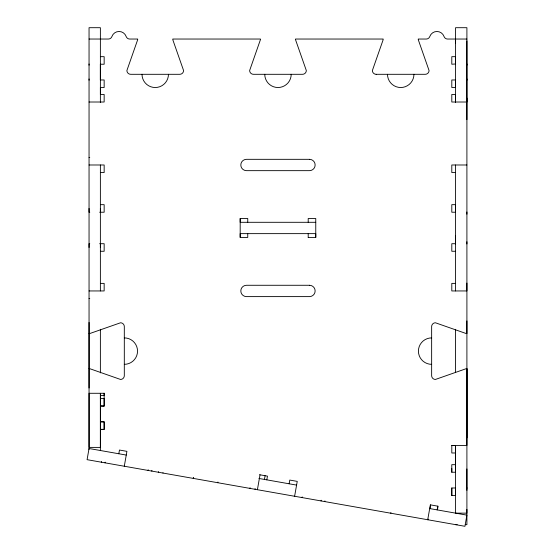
<?xml version="1.0" encoding="UTF-8"?>
<svg xmlns="http://www.w3.org/2000/svg" width="554" height="554" viewBox="0 0 554 554"><rect width="100%" height="100%" fill="white"/><g stroke="black" fill="none" stroke-linecap="round" stroke-linejoin="round"><path stroke-width="0.83" d="M89.049 65.192L89.049 63.973M89.049 388.015L89.049 322.435M89.049 247.493L89.049 243.712L89.755 243.712M100.378 247.493L100.385 243.712M247.749 233.636L247.749 237.417L240.187 237.417L240.194 233.636L315.766 233.636L315.759 237.417L308.204 237.417M455.568 495.144L455.568 487.43M455.568 472.001L455.568 445.437L451.808 445.423L451.794 452.999L455.589 452.978L455.589 453.712M455.568 372.399L455.575 329.325M455.575 243.968L455.575 235.838M455.575 204.668L451.794 204.668L451.794 212.224L455.575 212.224L455.575 204.35M455.575 102.428L455.575 95.046M455.575 87.664L455.568 79.97L451.794 79.97L451.794 87.525L455.575 87.525M455.575 64.707L455.575 56.508M466.904 241.745L466.904 243.968M466.904 98.079L466.904 102.012L451.794 102.012L451.794 94.457L455.575 94.457M466.904 78.966L466.904 80.226M466.904 437.882L466.904 320.939M466.904 283.073L466.904 290.947L451.794 290.947L451.794 283.385L455.575 283.385M466.904 119.643L466.904 40.927M466.904 487.859L466.904 488.206M455.575 63.973L451.794 64.229L451.794 56.667L455.575 56.667M466.904 63.973L466.904 65.192M466.904 211.967L466.904 214.19M89.049 80.226L89.049 78.966M101.347 462.188L101.465 461.489M105.059 462.846L105.184 462.147M118.819 453.761L119.47 450.035L126.914 451.351L124.29 466.233M148.07 470.429L148.195 469.73M151.789 471.087L151.914 470.388M158.555 472.278L158.673 471.579M162.959 473.054L163.014 472.701M193.256 478.393L193.374 477.7M193.408 478.421L193.533 477.721M217.812 482.728L217.937 482.028M249.958 488.393L250.083 487.693M255.027 489.286L255.152 488.586M257.402 489.708L260.027 474.82M264.438 479.439L265.096 475.713M266.813 479.854L267.471 476.135L259.514 474.73M289.14 483.794L289.797 480.069L297.242 481.384L294.61 496.266M302.055 497.582L302.179 496.883M321.05 500.927L321.175 500.234M324.769 501.585L324.893 500.885M390.799 513.226L390.923 512.533M427.723 519.735L430.354 504.853L438.076 506.218M428.013 519.791L428.138 519.091M429.98 508.627L430.638 504.902M437.141 509.888L437.792 506.169M437.625 508.773L437.958 506.917M89.049 39.036L108.349 39.036A3.781 3.781 0 0 0 111.915 36.516A7.555 7.555 0 0 1 126.167 36.516A3.781 3.781 0 0 0 129.726 39.036L137.697 39.036A3.767 3.767 0 0 1 137.537 40.117L126.894 70.524A3.781 3.781 0 0 0 130.675 74.305L179.794 74.305A3.781 3.781 0 0 0 183.575 70.524L172.931 40.117A3.781 3.781 0 0 1 172.772 39.036L260.435 39.036A3.781 3.781 0 0 1 260.276 40.117L249.639 70.524A3.781 3.781 0 0 0 253.413 74.305L302.539 74.305A3.781 3.781 0 0 0 306.32 70.524L295.67 40.117A3.781 3.781 0 0 1 295.517 39.036L383.181 39.036A3.781 3.781 0 0 1 383.022 40.117L372.378 70.524A3.781 3.781 0 0 0 376.159 74.305M466.904 39.036L447.604 39.036A3.781 3.781 0 0 1 444.038 36.516A7.555 7.555 0 0 0 429.793 36.516A3.781 3.781 0 0 1 426.227 39.036L418.256 39.036A3.767 3.767 0 0 0 418.415 40.117L429.059 70.524A3.781 3.781 0 0 1 425.278 74.305L376.159 74.305M100.378 56.667L104.159 56.667L104.159 64.229L100.343 64.229L100.343 79.97L104.159 79.97L104.159 87.525L100.378 87.525L100.378 94.457L104.159 94.457L104.159 102.012L89.049 102.012M89.049 157.433L89.755 157.433M89.049 164.988L104.159 164.988L104.159 172.55L100.378 172.55M466.904 164.988L451.794 164.988L451.794 172.55L455.575 172.55M100.378 204.668L104.159 204.668L104.159 212.224L99.672 212.224M89.755 212.224L89.049 212.224L89.049 208.442M240.194 237.417L240.187 218.518L247.749 218.518L247.749 222.299M315.766 222.299L240.194 222.299L240.187 218.518M99.672 243.712L104.159 243.712L104.159 251.267L100.378 251.267M455.575 243.712L451.794 243.712L451.794 251.267L455.575 251.267M100.378 283.385L104.159 283.385L104.159 290.947L89.049 290.947M89.049 298.502L89.755 298.502M100.385 406.151L104.166 406.151L104.145 398.589L100.364 398.589L100.385 395.57L104.159 395.57L104.159 393.208M100.378 421.774L104.159 421.774L104.159 429.329L100.378 429.329M100.378 421.892L104.159 421.892L104.18 429.454L100.399 429.454M451.794 445.437L466.904 445.437L466.911 368.652A3.781 3.781 0 0 0 465.824 368.812L435.416 379.455A3.781 3.781 0 0 1 431.642 375.674L431.642 326.555A3.781 3.781 0 0 1 435.416 322.774L465.824 333.418A3.781 3.781 0 0 0 466.911 333.577L466.904 27.7L455.575 27.7L455.575 102.012M455.568 464.681L451.78 464.681L451.794 472.237L455.575 472.237M455.589 495.539L451.794 495.539L451.794 487.984L455.568 487.984M455.568 524.666L457.189 524.666M465.284 524.666L466.904 524.666L466.904 509.361M126.257 455.069L89.042 448.511L87.082 459.675L464.938 526.3L466.904 515.137L429.516 508.544M258.905 478.462L296.584 485.103M451.787 468.462L451.794 472.237M451.794 487.984L451.815 495.539M455.568 39.036L455.575 42.97M100.378 208.442L100.385 212.224M100.378 405.777L104.159 406.027L104.159 393.285L89.049 393.285L89.049 447.397L100.378 447.397L100.385 393.285L100.378 395.861M466.904 368.652L466.904 513.136L455.575 513.136L455.568 445.437M466.904 468.947L466.904 490.338M455.575 164.988L455.575 290.947M315.766 237.417L315.759 218.518L308.204 218.518L308.204 222.299M308.204 233.636L308.204 237.417M100.378 102.428L100.378 27.7L89.049 27.7L89.049 449.564M100.378 164.988L100.378 290.947M100.378 329.277L100.378 372.897M100.378 398.437L100.385 450.506M168.458 74.305A13.227 13.227 0 0 1 155.231 87.525A13.227 13.227 0 0 1 142.011 74.305M291.203 74.305A13.227 13.227 0 0 1 277.976 87.525A13.227 13.227 0 0 1 264.75 74.305M413.942 74.305A13.227 13.227 0 0 1 400.715 87.525A13.227 13.227 0 0 1 387.495 74.305M89.049 368.652A3.781 3.781 0 0 1 90.129 368.812L120.537 379.455A3.781 3.781 0 0 0 124.311 375.674L124.311 326.555A3.781 3.781 0 0 0 120.537 322.774L90.129 333.418A3.781 3.781 0 0 1 89.049 333.577M124.311 337.892A13.227 13.227 0 0 1 137.537 351.118A13.227 13.227 0 0 1 124.311 364.338M431.642 364.338A13.227 13.227 0 0 1 418.415 351.118A13.227 13.227 0 0 1 431.642 337.892M309.464 159.323L246.488 159.323A5.665 5.665 0 0 0 240.817 164.988A5.665 5.665 0 0 0 246.488 170.66L309.464 170.66A5.665 5.665 0 0 0 315.136 164.988A5.665 5.665 0 0 0 309.464 159.323M309.464 285.275L246.488 285.275A5.665 5.665 0 0 0 240.817 290.947A5.665 5.665 0 0 0 246.488 296.612L309.464 296.612A5.665 5.665 0 0 0 315.136 290.947A5.665 5.665 0 0 0 309.464 285.275"/></g></svg>
